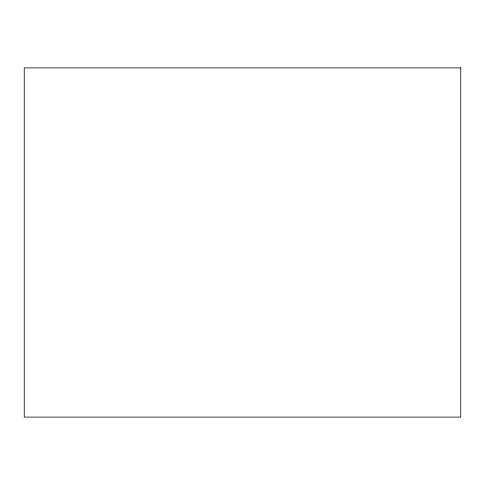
<?xml version="1.0" encoding="UTF-8"?>
<svg xmlns="http://www.w3.org/2000/svg" width="485" height="485" viewBox="0 0 485 485"><rect width="100%" height="100%" fill="white"/><g stroke="black" fill="none" stroke-linecap="round" stroke-linejoin="round"><path stroke-width="0.73" d="M460.75 67.9L24.25 67.9L24.25 417.1L460.75 417.1L460.75 67.9"/></g></svg>
